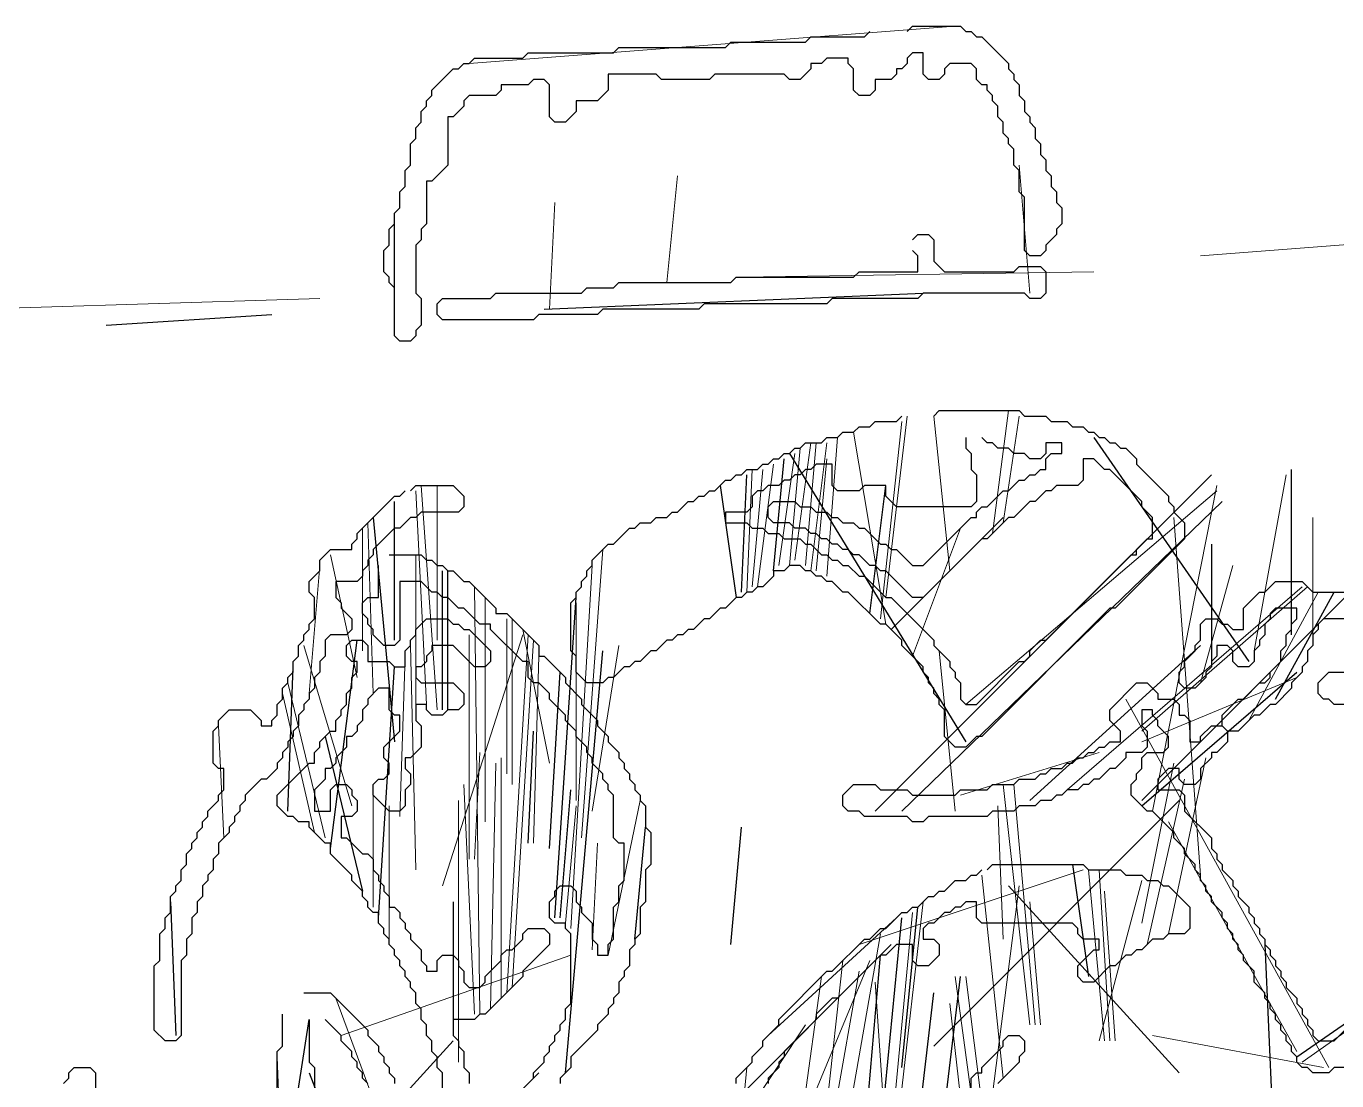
# Model space of a CAD drawing. Header units: metres. Extents: x 0 to 314, y 0 to 386.
# Drawn here: x 130 to 191.4, y 329.9 to 379.2 of the extents above; entities that cross this region are included whole.
import ezdxf

# ---------------------------------------------------------------- set-up
doc = ezdxf.new("R2010")
doc.units = ezdxf.units.M
for name, color, linetype in [('CUT', 7, 'Continuous'), ('FOLD', 1, 'Continuous'), ('OUTLINE', 3, 'Continuous')]:
    doc.layers.add(name, color=color, linetype=linetype)

msp = doc.modelspace()

# ---------------------------------------------------------------- linework, layer by layer
at = {"layer": 'CUT', "lineweight": 25}
for p, q in [((147.25, 365), (147.25, 370.25)), ((154.25, 366), (172, 366.75)), ((133.75, 365.25), (141.5, 365.75)), ((180, 360), (187.25, 349.5)), ((165.75, 359.25), (174, 345.75)), ((165, 353.75), (165.5, 359)), ((189.25, 350.75), (189.25, 358.5)), ((163.5, 352.75), (163.75, 358.25)), ((162.5, 357.75), (163.25, 352.5)), ((169.5, 351.75), (170.25, 357.75)), ((147.25, 350.5), (147.25, 357)), ((146.25, 356.25), (147.25, 345.75)), ((170.5, 351), (175.75, 356.25)), ((185.5, 355), (185.5, 349.5)), ((149.5, 347.25), (149.5, 353.75)), ((149.75, 347.25), (149.75, 353.75)), ((154.75, 337.5), (155.75, 352.5)), ((188.5, 347.75), (191.25, 352.75)), ((144.25, 340.75), (145.5, 350.5)), ((155.25, 330.25), (157, 350)), ((142.25, 342.5), (142.5, 349.25)), ((146.5, 337.5), (147.25, 349.25)), ((154.5, 340.75), (155, 349)), ((182.25, 342.75), (189.5, 349)), ((153.5, 341), (153.75, 346.25)), ((144, 346), (145.75, 338.75)), ((155, 337.5), (155.5, 343.5)), ((158.5, 336.5), (159, 341.75)), ((163, 336.25), (163.5, 341.75)), ((179, 340), (179.75, 334.75)), ((176, 339), (184, 330.25)), ((136.75, 338.25), (137, 332)), ((150, 338.25), (150, 332)), ((171, 330.5), (171.75, 338)), ((170, 327.25), (171, 337.5)), ((162.25, 328), (170.5, 336.25)), ((169.25, 327), (170, 335.75)), ((188, 336.25), (188.5, 325.25)), ((189.5, 331), (196.75, 336)), ((172, 320), (173.75, 334.75)), ((171.75, 327.5), (172.5, 334)), ((142.25, 326.25), (143.25, 332.75)), ((144.75, 326), (150, 331.75)), ((143.25, 330.25), (147.5, 319.25))]:
    msp.add_line(p, q, dxfattribs=at)
at = {"layer": 'FOLD', "lineweight": 18}
for p, q in [((150.75, 377.5), (173.5, 379.25)), ((176.5, 372.75), (177, 366.75)), ((160, 367.25), (160.5, 372.25)), ((154.5, 366), (154.75, 371)), ((185, 368.5), (198, 369.5)), ((163.5, 367.5), (180, 367.75)), ((127.5, 366), (143.75, 366.5)), ((170.25, 352.5), (171.25, 361)), ((172.5, 361), (173.25, 353.75)), ((175.25, 355.5), (176, 361.25)), ((175.75, 356), (176.5, 361)), ((170, 351.5), (171, 360.75)), ((166, 354.25), (166.75, 359.75)), ((166.5, 354), (167, 359.75)), ((166.75, 353.75), (167.5, 359.75)), ((167.5, 353.5), (168, 360)), ((168.75, 360.25), (170.25, 351.25)), ((165.25, 354), (166, 359.25)), ((165.75, 354), (166.25, 359.5)), ((163.75, 352.75), (164, 358.5)), ((164, 353), (164.5, 358.5)), ((164.25, 353), (165, 358.75)), ((167, 353.75), (167.5, 359)), ((169.75, 342.5), (185.5, 358.25)), ((187.5, 350), (189, 358.25)), ((148.25, 357.5), (148.75, 347.5)), ((148.5, 357.75), (149.25, 347.25)), ((149.25, 350.5), (149.25, 357.75)), ((174, 347.5), (185.75, 357.5)), ((182.75, 342.5), (185.75, 357.75)), ((171, 342.5), (186, 357)), ((146, 356), (146.25, 348)), ((183.75, 356.25), (185, 339.5)), ((190.25, 350.75), (190.25, 356.25)), ((145.75, 350), (145.75, 355.75)), ((171.5, 349.75), (173.75, 355.75)), ((156, 341.25), (157, 354.75)), ((144.25, 354.5), (145.5, 348.75)), ((148.25, 354.5), (148.25, 347.5)), ((143.25, 348), (143.75, 354)), ((155.5, 337), (156.5, 354)), ((185, 348.5), (186.5, 354)), ((151, 353), (151.25, 333)), ((178.75, 343.5), (189.75, 353)), ((182.25, 346.25), (190, 353)), ((151.5, 342), (151.5, 352.5)), ((182.25, 343), (192, 352.75)), ((187.25, 346.75), (190.5, 352.75)), ((155.75, 352.25), (155.75, 343)), ((152.5, 344.25), (152.5, 351.5)), ((152.75, 343.75), (152.75, 351.5)), ((149.5, 339), (153.25, 350.75)), ((150.75, 350.75), (150.75, 340.25)), ((152.5, 334), (153.5, 350.75)), ((152.75, 334.25), (153.75, 350.5)), ((153.25, 351), (154.5, 344.75)), ((143, 350.25), (145.25, 342.75)), ((148, 350.25), (148.25, 339.75)), ((156.5, 342.5), (157.75, 350.25)), ((172.75, 350), (173.5, 342.5)), ((177, 343), (185, 350.25)), ((147.5, 342.25), (147.75, 349.75)), ((153.75, 341), (154, 349.75)), ((182.25, 345.75), (189.5, 348.75)), ((142, 348), (143.5, 341.5)), ((142.25, 348.5), (144, 341.25)), ((181.5, 347.75), (191, 330.5)), ((139, 346.5), (139.25, 341.25)), ((151, 340.25), (151.25, 345.25)), ((152.25, 333.75), (152.25, 345)), ((173.75, 343.25), (180.25, 345.25)), ((183.5, 336.75), (185.25, 345)), ((151.75, 333.25), (152, 344.75)), ((182.25, 337.25), (183.75, 344.75)), ((150.5, 343.75), (151, 333)), ((175.75, 343.75), (177, 332.5)), ((176.25, 343.75), (177.25, 332.5)), ((182.5, 336.25), (184.25, 344)), ((146.25, 338), (146.25, 343.5)), ((147, 336.5), (147, 342.75)), ((150.25, 330.75), (150.25, 343)), ((155.25, 337.25), (155.75, 342.75)), ((157.25, 335.75), (158.75, 343)), ((172.5, 331.5), (184, 343)), ((175.5, 342.75), (175.75, 336.5)), ((183.5, 342), (189.5, 331.25)), ((156.5, 336), (156.75, 341)), ((169, 336.25), (179.5, 339.75)), ((174.75, 339.5), (175.75, 330)), ((179.75, 339.75), (180.5, 331.75)), ((180.25, 339.75), (180.75, 331.75)), ((189.75, 330.75), (202.5, 339.75)), ((175.25, 329.25), (176.5, 339)), ((180.25, 331.75), (182.25, 339.25)), ((170.75, 327.25), (172, 338.25)), ((177, 338.25), (177.5, 332.5)), ((180.5, 338.75), (181, 331.75)), ((170.5, 327.25), (171.5, 337.75)), ((164.75, 332), (170.75, 337.5)), ((168.25, 326.75), (170, 336.75)), ((144.75, 332), (155.5, 335.75)), ((162.75, 319.25), (169.5, 335.5)), ((167.25, 326.5), (168.25, 335.5)), ((166, 325.75), (167.25, 334.75)), ((167.5, 326.5), (169, 335)), ((169.75, 334.5), (170.25, 327.25)), ((173.5, 334.75), (174.25, 329.25)), ((174, 334.75), (176, 319)), ((144.5, 333.75), (147, 327)), ((173.25, 333.5), (175, 318.25)), ((163, 327.25), (166.5, 332.5)), ((182.75, 332), (190.75, 330.5)), ((141.75, 331), (142, 325)), ((146.5, 322.75), (154, 330.25)), ((163, 322.5), (163.75, 330.5))]:
    msp.add_line(p, q, dxfattribs=at)
at = {"layer": 'OUTLINE'}
for points in [[(171.25, 379), (171.5, 379.25), (173.75, 379.25), (174, 379), (174.25, 379), (174.5, 378.75), (174.75, 378.75), (176, 377.5), (176, 377.25), (176.25, 377), (176.25, 376.75), (176.5, 376.5), (176.5, 376), (176.75, 375.75), (176.75, 375.25), (177, 375), (177, 374.75), (177.25, 374.5), (177.25, 374), (177.5, 373.75), (177.5, 373.25), (177.75, 373), (177.75, 372.5), (178, 372.25), (178, 371.75), (178.25, 371.5), (178.25, 371), (178.5, 370.75), (178.5, 370), (178.25, 369.75), (178.25, 369.5), (177.75, 369), (177.75, 368.75), (177.5, 368.5), (177, 368.5), (176.75, 368.75), (176.75, 371.25), (176.5, 371.5), (176.5, 372.5), (176.25, 372.75), (176.25, 373.5), (176, 373.75), (176, 374), (175.75, 374.25), (175.75, 374.75), (175.5, 375), (175.5, 375.5), (175.25, 375.75), (175.25, 376), (175, 376.25), (175, 376.5), (174.75, 376.5), (174.5, 376.75), (174.5, 377.25), (174.25, 377.5), (173.25, 377.5), (173, 377.25), (173, 377), (172.75, 376.75), (172.25, 376.75), (172, 377), (172, 378), (171.5, 378), (171.25, 377.75), (171.25, 377.5), (171, 377.25), (170.75, 377.25), (170.75, 377), (170.5, 376.75), (169.75, 376.75), (169.75, 376.25), (169.5, 376), (169, 376), (168.75, 376.25), (168.75, 377.25), (168.5, 377.5), (168.5, 377.75), (167.5, 377.75), (167.25, 377.5), (166.75, 377.5), (166.75, 377.25), (166.25, 376.75), (165.75, 376.75), (165.5, 377), (162.25, 377), (162, 376.75), (159.75, 376.75), (159.5, 377), (157.25, 377), (157.25, 376.25), (156.75, 375.75), (155.75, 375.75), (155.75, 375.25), (155.25, 374.75), (154.75, 374.75), (154.5, 375), (154.5, 376.5), (154.25, 376.75), (153.75, 376.75), (153.5, 376.5), (152.25, 376.5), (152.25, 376.25), (152, 376), (150.75, 376), (150.5, 375.75), (150.5, 375.5), (150, 375), (149.75, 375), (149.75, 372.75), (149, 372), (148.75, 372), (148.75, 370), (148.5, 369.75), (148.5, 369.25), (148.25, 369), (148.25, 366.75), (148.5, 366.5), (148.5, 365.25), (148.25, 365), (148.25, 364.75), (148, 364.5), (147.5, 364.5), (147.25, 364.75), (147.25, 367), (147, 367.25), (147, 367.5), (146.75, 367.75), (146.75, 368.75), (147, 369), (147, 369.75), (147.25, 370), (147.25, 370.5), (147.5, 370.75), (147.5, 371.5), (147.75, 371.75), (147.75, 372.5), (148, 372.75), (148, 373.75), (148.25, 374), (148.25, 374.5), (148.5, 374.75), (148.5, 375.25), (148.75, 375.5), (148.75, 375.75), (149, 376), (149, 376.25), (150, 377.25), (150.25, 377.25), (150.5, 377.5), (150.75, 377.5), (151, 377.75), (153.25, 377.75), (153.5, 378), (157.5, 378), (157.75, 378.25), (162.75, 378.25), (163, 378.5), (166.5, 378.5), (166.75, 378.75), (169.25, 378.75), (169.5, 379)], [(171.5, 369.25), (171.75, 369.5), (172.25, 369.5), (172.5, 369.25), (172.5, 368.25), (173, 367.75), (176.25, 367.75), (176.5, 368), (177.5, 368), (177.75, 367.75), (177.75, 366.75), (177.5, 366.5), (177, 366.5), (176.75, 366.75), (172, 366.75), (171.75, 366.5), (167.75, 366.5), (167.5, 366.25), (161.75, 366.25), (161.5, 366), (157, 366), (156.75, 365.75), (154, 365.75), (153.75, 365.5), (149.5, 365.5), (149.25, 365.75), (149.25, 366.25), (149.5, 366.5), (151.75, 366.5), (152, 366.75), (156, 366.75), (156.25, 367), (157.5, 367), (157.75, 367.25), (163, 367.25), (163.25, 367.5), (168.75, 367.5), (169, 367.75), (171.75, 367.75), (171.75, 368.5), (171.5, 368.75)], [(172.5, 361), (172.75, 361.25), (176.5, 361.25), (176.75, 361), (177.75, 361), (178, 360.75), (178.75, 360.75), (179, 360.5), (179.5, 360.5), (179.75, 360.25), (180, 360.25), (180.25, 360), (180.5, 360), (180.75, 359.75), (181, 359.75), (181.25, 359.5), (181.5, 359.5), (182, 359), (182, 358.75), (183.5, 357.25), (183.5, 357), (183.75, 356.75), (183.75, 356.5), (184.25, 356), (184.25, 355.25), (181, 352), (180.75, 352), (174.75, 346), (174.5, 346), (174, 345.5), (173.5, 345.5), (173, 346), (173, 347.25), (172.75, 347.5), (172.75, 347.75), (172.5, 348), (172.5, 348.25), (172.25, 348.5), (172.25, 348.75), (172, 349), (172, 349.25), (171, 350.25), (171, 350.5), (170.25, 351.25), (170, 351.25), (168.5, 352.75), (168.25, 352.75), (167.75, 353.25), (167.5, 353.25), (167.25, 353.5), (167, 353.5), (166.75, 353.75), (166.5, 353.75), (166.25, 354), (165.75, 354), (165.5, 353.75), (165, 353.75), (165, 353.5), (164.5, 353), (164.25, 353), (164, 352.75), (163.75, 352.75), (163.5, 352.5), (163.25, 352.5), (162.75, 352), (162.5, 352), (162, 351.5), (161.75, 351.5), (161.25, 351), (161, 351), (160.75, 350.75), (160.5, 350.75), (160.25, 350.5), (160, 350.5), (159.5, 350), (159.25, 350), (158.75, 349.5), (158.5, 349.5), (158.25, 349.25), (158, 349.25), (157.5, 348.75), (157.25, 348.75), (157, 348.5), (156.25, 348.5), (155.75, 349), (155.75, 349.75), (155.5, 350), (155.5, 352.25), (155.75, 352.5), (155.75, 352.75), (156, 353), (156, 353.25), (156.25, 353.5), (156.25, 353.75), (156.5, 354), (156.5, 354.25), (157.25, 355), (157.5, 355), (158.25, 355.75), (158.5, 355.75), (158.75, 356), (159.25, 356), (159.5, 356.25), (160, 356.25), (160.25, 356.5), (160.5, 356.5), (161, 357), (161.25, 357), (161.5, 357.25), (161.75, 357.25), (162, 357.5), (162.25, 357.5), (162.75, 358), (163, 358), (163.25, 358.25), (163.5, 358.25), (163.75, 358.5), (164.25, 358.5), (164.5, 358.75), (164.75, 358.75), (165, 359), (165.25, 359), (165.5, 359.25), (165.75, 359.25), (166, 359.5), (166.25, 359.5), (166.5, 359.75), (167.25, 359.75), (167.5, 360), (168, 360), (168.25, 360.25), (168.75, 360.25), (169, 360.5), (169.5, 360.5), (169.75, 360.75), (170.75, 360.75), (171, 361)], [(174, 360), (174, 359.5), (174.25, 359.25), (174.25, 358.5), (174.5, 358.25), (174.5, 357), (174.25, 356.75), (170.75, 356.75), (170.25, 357.25), (170.25, 357.75), (169.25, 357.75), (169, 357.5), (168, 357.5), (167.75, 357.75), (167.75, 358.75), (167, 358.75), (166.75, 358.5), (166.5, 358.5), (166.25, 358.25), (166, 358.25), (165.75, 358), (165.5, 358), (165.25, 357.75), (164.75, 357.75), (164.5, 357.5), (164.25, 357.5), (164, 357.25), (164, 356.75), (163.75, 356.5), (162.75, 356.5), (162.75, 356), (163.75, 356), (164, 355.75), (164.5, 355.75), (164.75, 355.5), (165.25, 355.5), (165.5, 355.25), (166.25, 355.25), (166.5, 355), (166.75, 355), (167.25, 354.5), (167.5, 354.5), (167.75, 354.25), (168, 354.25), (168.25, 354), (168.5, 354), (169, 353.5), (169.25, 353.5), (170.25, 352.5), (170.5, 352.5), (172.5, 350.5), (172.5, 350.25), (173.25, 349.5), (173.25, 349.25), (173.5, 349), (173.5, 348.75), (173.75, 348.5), (173.75, 347.75), (174, 347.5), (174.5, 347.5), (176.5, 349.5), (176.75, 349.5), (177, 349.75), (177, 350), (177.5, 350.5), (177.75, 350.5), (181.75, 354.5), (182, 354.5), (182, 354.75), (182.5, 355.25), (182.75, 355.25), (182.75, 356.25), (182.25, 356.75), (182.25, 357), (180.75, 358.5), (180.5, 358.5), (180, 359), (179.5, 359), (179.5, 358), (179.25, 357.75), (178.25, 357.75), (178, 357.5), (177.75, 357.5), (177.25, 357), (177, 357), (176.25, 356.25), (176, 356.25), (175, 355.25), (174.75, 355.25), (172, 352.5), (171.5, 352.5), (170.25, 353.75), (170, 353.75), (169.75, 354), (169.5, 354), (169, 354.5), (168.75, 354.5), (168.5, 354.75), (168.25, 354.75), (168, 355), (167.75, 355), (167.5, 355.25), (167.25, 355.25), (167, 355.5), (166.75, 355.5), (166.5, 355.75), (166, 355.75), (165.75, 356), (165, 356), (164.75, 356.25), (164.75, 356.75), (165, 357), (166, 357), (166.25, 356.75), (166.75, 356.75), (167, 356.5), (167.5, 356.5), (167.75, 356.25), (168, 356.25), (168.25, 356), (168.75, 356), (169, 355.75), (169.25, 355.75), (170, 355), (170.25, 355), (170.5, 354.75), (170.75, 354.75), (171.5, 354), (172, 354), (174.25, 356.25), (174.5, 356.25), (174.5, 356.5), (174.75, 356.75), (175, 356.75), (175.75, 357.5), (176, 357.5), (176.5, 358), (176.75, 358), (177, 358.25), (177.25, 358.25), (177.5, 358.5), (177.75, 358.5), (177.75, 359), (178, 359.25), (178.5, 359.25), (178.5, 359.75), (177.75, 359.75), (177.75, 359.25), (177.5, 359), (177, 359), (176.75, 359.25), (176.25, 359.25), (176, 359.5), (175.5, 359.5), (175.25, 359.75), (175, 359.75), (174.75, 360)], [(148, 357.5), (148.25, 357.75), (150, 357.75), (150.5, 357.25), (150.5, 356.75), (150.25, 356.5), (148.5, 356.5), (148.25, 356.25), (148, 356.25), (147.5, 355.75), (147.25, 355.75), (146.25, 354.75), (146.25, 354.5), (146, 354.25), (146, 354), (145.75, 353.75), (145.75, 353.5), (145.5, 353.25), (144.5, 353.25), (144.5, 352.5), (144.75, 352.25), (144.75, 352), (145.25, 351.5), (145.25, 351), (145, 350.75), (144.25, 350.75), (144, 350.5), (144, 349.75), (143.75, 349.5), (143.75, 349), (143.5, 348.75), (143.5, 348.25), (143.25, 348), (143.25, 347.75), (143, 347.5), (143, 347.25), (142.75, 347), (142.75, 346.5), (142.5, 346.25), (142.5, 346), (142.25, 345.75), (142.25, 345.5), (142, 345.25), (142, 345), (141.75, 344.75), (141.75, 344.5), (141.25, 344), (141, 344), (140.25, 343.25), (140.25, 343), (140, 342.75), (140, 342.5), (139.75, 342.25), (139.75, 342), (139.5, 341.75), (139.5, 341.5), (139, 341), (139, 340.5), (138.75, 340.25), (138.75, 339.75), (138.5, 339.5), (138.5, 339.25), (138.25, 339), (138.25, 338.5), (138, 338.25), (138, 337.75), (137.75, 337.5), (137.75, 336.75), (137.5, 336.5), (137.5, 335.75), (137.25, 335.5), (137.25, 332), (137, 331.75), (136.5, 331.75), (136, 332.25), (136, 335.25), (136.25, 335.5), (136.25, 336.75), (136.5, 337), (136.5, 337.5), (136.75, 337.75), (136.75, 338.5), (137, 338.75), (137, 339), (137.25, 339.25), (137.25, 339.75), (137.5, 340), (137.5, 340.5), (137.75, 340.75), (137.75, 341), (138, 341.25), (138, 341.5), (138.25, 341.75), (138.25, 342), (138.5, 342.25), (138.5, 342.5), (139, 343), (139, 343.25), (139.25, 343.5), (139.25, 344.5), (139, 344.5), (138.75, 344.75), (138.75, 346.25), (139, 346.5), (139, 346.75), (139.5, 347.25), (140.5, 347.25), (141, 346.75), (141, 346.5), (141.5, 346.5), (141.5, 346.75), (141.75, 347), (141.75, 347.5), (142, 347.75), (142, 348.25), (142.25, 348.5), (142.25, 348.75), (142.5, 349), (142.5, 349.5), (142.75, 349.75), (142.75, 350.25), (143, 350.5), (143, 350.75), (143.25, 351), (143.25, 351.25), (143.5, 351.5), (143.5, 352.5), (143.25, 352.75), (143.25, 353.25), (143.75, 353.75), (143.75, 354.25), (144.25, 354.75), (145.25, 354.75), (145.25, 355), (145.5, 355.25), (145.5, 355.5), (147.25, 357.25), (147.5, 357.25), (147.75, 357.5)], [(147, 354.5), (148.5, 354.5), (148.75, 354.25), (149, 354.25), (149.25, 354), (149.5, 354), (149.75, 353.75), (150, 353.75), (150.5, 353.25), (150.75, 353.25), (152, 352), (152, 351.75), (152.5, 351.75), (154, 350.25), (154, 349.75), (154.25, 349.75), (155.25, 348.75), (155.25, 348.5), (156, 347.75), (156, 347.5), (156.75, 346.75), (156.75, 346.5), (157.25, 346), (157.25, 345.75), (157.75, 345.25), (157.75, 345), (158, 344.75), (158, 344.5), (158.25, 344.25), (158.25, 344), (158.5, 343.75), (158.5, 343.5), (158.75, 343.25), (158.75, 343), (159, 342.75), (159, 341.75), (159.25, 341.5), (159.25, 340), (159, 339.75), (159, 338.25), (158.75, 338), (158.75, 336.75), (158.5, 336.5), (158.5, 336.25), (158.25, 336), (158.25, 335.25), (158, 335), (158, 334.75), (157.75, 334.5), (157.75, 334), (157.5, 333.75), (157.5, 333.5), (157.25, 333.25), (157.25, 333), (156.75, 332.5), (156.75, 332.25), (155.5, 331), (155.5, 330.5), (155, 330), (155, 329.75)], [(151.75, 328), (153.75, 330), (153.75, 330.25), (154.25, 330.75), (154.25, 331), (154.5, 331.25), (154.5, 331.5), (154.75, 331.75), (154.75, 332), (155, 332.25), (155, 332.5), (155.25, 332.75), (155.25, 333.25), (155.5, 333.5), (155.5, 336.75), (155.25, 337), (155.25, 337.25), (154.75, 337.25), (154.5, 337.5), (154.5, 338.25), (154.75, 338.5), (154.75, 338.75), (155, 339), (155.5, 339), (155.75, 338.75), (155.75, 338.25), (156, 338), (156, 337.75), (156.5, 337.25), (156.5, 336.5), (156.75, 336.25), (156.75, 335.75), (157.25, 335.75), (157.25, 336.25), (157.5, 336.5), (157.5, 338), (157.75, 338.25), (157.75, 339), (158, 339.25), (158, 341), (157.75, 341), (157.5, 341.25), (157.5, 343.25), (157.25, 343.5), (157.25, 343.75), (157, 344), (157, 344.25), (156.5, 344.75), (156.5, 345), (156.25, 345.25), (156.25, 345.5), (155.75, 346), (155.75, 346.25), (155.25, 346.75), (155.25, 347), (154.5, 347.75), (154.5, 348), (154, 348.5), (153.75, 348.5), (153.5, 348.75), (153.5, 349.5), (153.25, 349.5), (151.75, 351), (151.75, 351.25), (151.25, 351.25), (150.5, 352), (150.25, 352), (149.75, 352.5), (149.5, 352.5), (149.25, 352.75), (149, 352.75), (148.5, 353.25), (147.5, 353.25), (147.5, 350.5), (147.25, 350.25), (146.75, 350.25), (146.25, 350.75), (146.25, 351), (146, 351.25), (146, 351.5), (145.75, 351.75), (145.75, 352.25), (146, 352.5), (146.5, 352.5), (146.5, 354)], [(192.75, 351.5), (190.75, 351.5), (190.5, 351.25), (190.5, 351), (190.25, 350.75), (190.25, 350.25), (190, 350), (190, 349.5), (189.75, 349.25), (189.75, 349), (189.25, 348.5), (189.25, 348.25), (188.5, 347.5), (188.25, 347.5), (187.75, 347), (187.5, 347), (186.75, 346.25), (186.25, 346.25), (186, 346.5), (186, 347), (186.75, 347.75), (187, 347.75), (187.75, 348.5), (188, 348.5), (188.25, 348.75), (188.25, 349), (188.75, 349.5), (188.75, 350), (189, 350.25), (189, 350.75), (189.25, 351), (189.25, 351.25), (189.5, 351.5), (189.5, 352), (188.5, 352), (188.25, 351.75), (188.25, 351.5), (188, 351.25), (188, 350.75), (187.75, 350.5), (187.75, 350.25), (187.5, 350), (187.5, 349.5), (187.25, 349.25), (186.75, 349.25), (186.5, 349.5), (186.5, 350), (186.25, 350.25), (185.75, 350.25), (185.75, 349.75), (185.5, 349.5), (185.5, 349.25), (185.25, 349), (185.25, 348.75), (184.75, 348.25), (184.25, 348.25), (184, 348.5), (184, 349), (184.25, 349.25), (184.25, 349.5), (184.75, 350), (184.75, 350.25), (185, 350.5), (185, 351.25), (185.25, 351.5), (185.75, 351.5), (186, 351.25), (186.25, 351.25), (186.5, 351), (187, 351), (187, 352), (187.75, 352.75), (188, 352.75), (188.5, 353.25), (189.75, 353.25), (190.25, 352.75), (192.75, 352.75)], [(149.5, 329.5), (149.5, 330.25), (149.25, 330.5), (149.25, 331), (149, 331.25), (149, 331.75), (148.75, 332), (148.75, 332.5), (148.5, 332.75), (148.5, 333.25), (148.25, 333.5), (148.25, 334), (148, 334.25), (148, 334.5), (147.75, 334.75), (147.75, 335), (147.5, 335.25), (147.5, 335.5), (147.25, 335.75), (147.25, 336), (147, 336.25), (147, 336.5), (146.75, 336.75), (146.75, 337), (146.5, 337.25), (146.5, 337.75), (146.25, 337.75), (146, 338), (146, 338.25), (145.75, 338.5), (145.75, 338.75), (145.25, 339.25), (145.25, 339.5), (144.25, 340.5), (144.25, 341), (144, 341), (143.25, 341.75), (143.25, 342), (142.75, 342), (142.5, 342.25), (142.25, 342.25), (141.75, 342.75), (141.75, 343.25), (143.25, 344.75), (143.5, 344.75), (143.5, 345.25), (143.75, 345.5), (143.75, 345.75), (144.25, 346.25), (144.5, 346.25), (144.5, 346.75), (144.75, 347), (144.75, 347.25), (145, 347.5), (145, 348), (145.25, 348.25), (145.25, 348.75), (145.5, 349), (145.5, 349.5), (145.25, 349.5), (145, 349.75), (145, 350.25), (145.25, 350.5), (145.75, 350.5), (146, 350.25), (146, 349.5), (147, 349.5), (147.25, 349.25), (147.75, 349.25), (147.75, 350), (148, 350.25), (148, 350.5), (148.25, 350.75), (148.25, 351), (148.75, 351.5), (149.75, 351.5), (150, 351.25), (150.25, 351.25), (150.5, 351), (150.75, 351), (151.75, 350), (151.75, 349.5), (151.5, 349.25), (151, 349.25), (150, 350.25), (149, 350.25), (149, 350), (148.75, 349.75), (148.75, 349.5), (148.5, 349.25), (148.25, 349.25), (148.25, 348.75), (148.5, 348.5), (150, 348.5), (150.5, 348), (150.5, 347.5), (150.25, 347.25), (149.75, 347.25), (149.5, 347), (149, 347), (148.75, 347.25), (148.75, 347.5), (148.25, 347.5), (148.25, 346.75), (148.5, 346.5), (148.5, 345.5), (148, 345), (147.75, 345), (147.75, 344.5), (148, 344.25), (148, 343.75), (147.75, 343.5), (147.75, 342.75), (147.5, 342.5), (147, 342.5), (146.25, 343.25), (146.25, 343.75), (146.5, 344), (146.75, 344), (147, 344.25), (147, 344.75), (146.75, 345), (146.75, 345.5), (147.5, 346.25), (147.5, 347), (147.25, 347), (147, 347.25), (147, 348.25), (146.5, 348.25), (146, 347.75), (146, 347.5), (145.75, 347.25), (145.75, 346.75), (145.5, 346.5), (145.5, 346.25), (145.25, 346), (145, 346), (145, 345.5), (144.5, 345), (144.5, 344.75), (144.25, 344.5), (144, 344.5), (144, 344), (143.5, 343.5), (143.5, 342.5), (144.25, 342.5), (144.25, 343.5), (144.5, 343.75), (145, 343.75), (145.25, 343.5), (145.25, 343.25), (145.5, 343), (145.5, 342.5), (145.25, 342.25), (144.75, 342.25), (144.75, 341.25), (145, 341.25), (145.75, 340.5), (146, 340.5), (146.25, 340.25), (146.25, 339.75), (146.5, 339.5), (146.5, 339.25), (146.75, 339), (146.75, 338.75), (147, 338.5), (147, 338), (147.25, 338), (147.5, 337.75), (147.5, 337.5), (147.75, 337.25), (147.75, 337), (148, 336.75), (148, 336.5), (148.5, 336), (148.5, 335.5), (148.75, 335.25), (148.75, 335), (149.25, 335), (149.25, 335.5), (149.5, 335.75), (150, 335.75), (150.25, 335.5), (150.25, 335.25), (150.5, 335), (150.5, 334.5), (150.75, 334.25), (151.25, 334.25), (151.5, 334.5), (151.5, 334.75), (152.25, 335.5), (152.25, 335.75), (152.5, 336), (152.75, 336), (153.25, 336.5), (153.25, 336.75), (153.5, 337), (154.25, 337), (154.5, 336.75), (154.5, 336.25), (153.25, 335), (153.25, 334.75), (151.5, 333), (151.25, 333), (151, 332.75), (150, 332.75), (150, 332), (150.25, 331.75), (150.25, 331.5), (150.5, 331.25), (150.5, 330.5), (150.75, 330.25), (150.75, 329.75)], [(192.25, 347.5), (191.25, 347.5), (191, 347.75), (190.75, 347.75), (190.5, 348), (190.5, 348.5), (191, 349), (191.75, 349)], [(191.75, 330.5), (191.25, 330.5), (191, 330.25), (190.25, 330.25), (190, 330.5), (189.75, 330.5), (189.5, 330.75), (189.5, 331), (189.25, 331.25), (189.25, 331.5), (189, 331.75), (189, 332), (188.75, 332.25), (188.75, 332.5), (188.5, 332.75), (188.5, 333), (188.25, 333.25), (188.25, 333.5), (188, 333.75), (188, 334), (187.5, 334.5), (187.5, 335), (187, 335.5), (187, 335.75), (186.75, 336), (186.75, 336.25), (186.5, 336.5), (186.5, 336.75), (186.25, 337), (186.25, 337.25), (186, 337.5), (186, 337.75), (185.5, 338.25), (185.5, 338.5), (185.25, 338.75), (185.25, 339), (185, 339.25), (185, 339.5), (184.75, 339.75), (184.75, 340), (184.25, 340.5), (184.25, 340.75), (183.75, 341.25), (183.75, 341.5), (182.75, 342.5), (182.5, 342.5), (181.75, 343.25), (181.75, 343.75), (182, 344), (182, 344.25), (182.25, 344.5), (182.25, 345), (182.5, 345.25), (183.25, 345.25), (183.5, 345.5), (183.5, 346), (183, 346.5), (183, 346.75), (182.75, 347), (182.75, 347.25), (182.25, 347.25), (182.25, 346.5), (182.5, 346.25), (182.5, 345.5), (182.25, 345.25), (181.5, 345.25), (181.5, 345), (181, 344.5), (180.75, 344.5), (180.25, 344), (180, 344), (179.75, 343.75), (179.5, 343.75), (179.25, 343.5), (178.75, 343.5), (178.5, 343.25), (178.25, 343.25), (178, 343), (177.5, 343), (177.25, 342.75), (176.5, 342.75), (176.25, 342.5), (175.25, 342.5), (175, 342.25), (172.25, 342.25), (172, 342), (171.5, 342), (171.25, 342.25), (169.25, 342.25), (169, 342.5), (168.5, 342.5), (168.25, 342.75), (168.25, 343.25), (168.75, 343.75), (169.75, 343.75), (170, 343.5), (171.25, 343.5), (171.5, 343.25), (173.5, 343.25), (173.75, 343.5), (175, 343.5), (175.25, 343.75), (176.25, 343.75), (176.5, 344), (177.25, 344), (177.5, 344.25), (177.75, 344.25), (178, 344.5), (178.5, 344.5), (178.75, 344.75), (179, 344.75), (179.25, 345), (179.5, 345), (179.75, 345.25), (180, 345.25), (180.25, 345.5), (180.5, 345.5), (180.75, 345.75), (181.25, 345.75), (181.25, 346.25), (180.75, 346.75), (180.75, 347.25), (182, 348.5), (182.5, 348.5), (183, 348), (183, 347.75), (183.75, 347.75), (184, 347.5), (184, 347), (184.25, 347), (184.5, 346.75), (184.5, 345.75), (185, 345.75), (185, 346), (185.5, 346.5), (186, 346.5), (186.25, 346.25), (186.25, 345.75), (185.75, 345.25), (185.5, 345.25), (185.5, 345), (185, 344.5), (185, 344), (184.75, 343.75), (184.25, 343.75), (184, 344), (184, 344.5), (183.5, 344.5), (183, 344), (183, 343.5), (184, 343.5), (184.25, 343.25), (184.25, 342.5), (185.5, 341.25), (185.5, 340.75), (185.75, 340.5), (185.75, 340.25), (186, 340), (186, 339.75), (186.5, 339.25), (186.5, 339), (186.75, 338.75), (186.75, 338.5), (187.25, 338), (187.25, 337.75), (187.5, 337.5), (187.5, 337.25), (187.75, 337), (187.75, 336.75), (188, 336.5), (188, 336.25), (188.25, 336), (188.25, 335.75), (188.5, 335.5), (188.5, 335.25), (188.75, 335), (188.75, 334.75), (189, 334.5), (189, 334.25), (189.5, 333.75), (189.5, 333.5), (189.75, 333.25), (189.75, 333), (190, 332.75), (190, 332.5), (190.25, 332.25), (190.25, 332), (190.5, 331.75), (191.25, 331.75), (192.25, 332.75)], [(163.25, 329.75), (163.25, 330), (164, 330.75), (164, 331), (164.5, 331.5), (164.5, 331.75), (165.25, 332.5), (165.25, 332.75), (167.5, 335), (167.75, 335), (169.25, 336.5), (169.5, 336.5), (170, 337), (170.25, 337), (171, 337.75), (171.25, 337.75), (171.5, 338), (171.75, 338), (172.25, 338.5), (172.5, 338.5), (172.75, 338.75), (173, 338.75), (173.5, 339.25), (174, 339.25), (174.25, 339.5), (174.5, 339.5), (174.75, 339.75)], [(175, 339.75), (175.25, 340), (179.5, 340), (179.75, 339.75), (181.25, 339.75), (181.5, 339.5), (182.25, 339.5), (182.5, 339.25), (183, 339.25), (183.25, 339), (183.5, 339), (184.5, 338), (184.5, 337), (184.25, 336.75), (183.5, 336.75), (183.25, 336.5), (182.75, 336.5), (182.25, 336), (182, 336), (181.75, 335.75), (181.5, 335.75), (181, 335.25), (180.75, 335.25), (180, 334.5), (179.5, 334.5), (179.25, 334.75), (179.25, 335.25), (180, 336), (180.25, 336), (180.25, 336.5), (179.5, 336.5), (179.25, 336.75), (179.25, 337), (179, 337.25), (174.75, 337.25), (174.5, 337.5), (174.5, 338.25), (174, 338.25), (173.75, 338), (173.5, 338), (173.25, 337.75), (173, 337.75), (172.5, 337.25), (172.25, 337.25), (172, 337), (172, 336.5), (172.5, 336.5), (172.75, 336.25), (172.75, 335.75), (172.25, 335.25), (171.75, 335.25), (171.5, 335.5), (171.5, 336.25), (170.75, 336.25), (170.25, 335.75), (170, 335.75), (168, 333.75), (167.75, 333.75), (167, 333), (167, 332.75), (165.5, 331.25), (165.5, 331), (165.25, 330.75), (165.25, 330.5), (164.75, 330), (164.75, 329.75)], [(143, 334), (144.25, 334), (146, 332.25), (146, 332), (146.5, 331.5), (146.5, 331.25), (146.75, 331), (146.75, 330.75), (147, 330.5), (147, 330.25), (147.25, 330), (147.25, 329.75)], [(141.75, 328.75), (141.75, 331.25), (142, 331.5), (142, 333)], [(143.25, 332.75), (143.25, 330.75), (143.5, 330.5), (143.5, 329.5)], [(146, 329.75), (145.75, 330), (145.75, 330.25), (145.5, 330.5), (145.5, 330.75), (145.25, 331), (145.25, 331.25), (144.75, 331.75), (144.75, 332), (144, 332.75)], [(174.25, 329.5), (174.25, 330), (174.5, 330.25), (174.75, 330.25), (174.75, 330.5), (175.75, 331.5), (175.75, 331.75), (176, 332), (176.5, 332), (176.75, 331.75), (176.75, 331.25), (176.5, 331), (176.5, 330.75), (175.5, 329.75)], [(131.75, 329.75), (132, 330), (132, 330.25), (132.25, 330.5), (133, 330.5), (133.25, 330.25), (133.25, 329.5)]]:
    msp.add_lwpolyline(points, dxfattribs=at)

doc.saveas('drawing.dxf')
